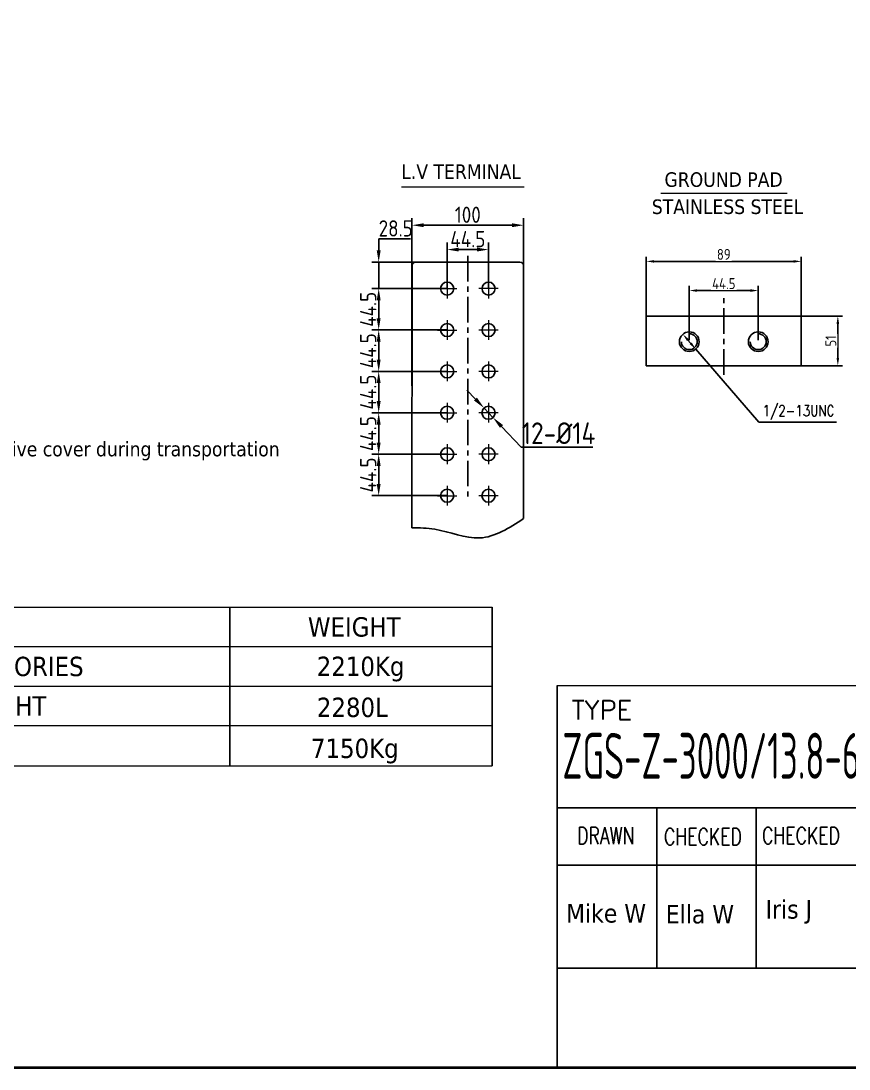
# Model space of a CAD drawing. Header units: millimetres. Extents: x 97339 to 122350, y -311274 to -152040.
# Drawn here: x 113657 to 116327, y -159099 to -155719 of the extents above; entities that cross this region are included whole.
import ezdxf

# ---------------------------------------------------------------- set-up
doc = ezdxf.new("R2010")
doc.units = ezdxf.units.MM
doc.header["$LTSCALE"] = 13
doc.linetypes.add('CENTERX2', pattern=[101.6, 63.5, -12.7, 12.7, -12.7])
doc.linetypes.add('点画线', pattern=[18, 12, -2, 2, -2])
doc.layers.add('1', color=4, linetype='Continuous')
doc.layers.add('2', color=3, linetype='Continuous')
doc.layers.add('中心线层', color=1, linetype='点画线', lineweight=18, true_color=0xff0000)
doc.layers.add('标注、文本', color=3, linetype='Continuous', lineweight=25)
doc.layers.add('铁心', color=3, linetype='Continuous', lineweight=0)
doc.styles.add('ROMANS', font='romans.shx', dxfattribs={"bigfont": 'whgtxt.shx'})
doc.styles.get("Standard").update_dxf_attribs({"font": 'gbenor.shx', "bigfont": 'gbcbig.shx'})
doc.styles.add('Tahoma$001', font='tahoma.ttf', dxfattribs={"height": 2.159784})
doc.styles.add('Tahoma_txtstyle_11000.00_0_011000.0000', font='tahoma.ttf', dxfattribs={"height": 11000})
doc.styles.add('Tahoma_txtstyle_30.51_0_0', font='tahoma.ttf')
doc.dimstyles.new('1-15', dxfattribs={"dimscale": 20, "dimtxt": 3.5, "dimasz": 2, "dimexe": 1.5, "dimexo": 0.5, "dimgap": 0.5, "dimtad": 1, "dimtoh": 1, "dimdec": 1, "dimdsep": 46, "dimtxsty": 'Standard', "dimcen": 2.5, "dimclrd": 3, "dimclre": 3, "dimclrt": 3, "dimadec": 0, "dimazin": 2, "dimtfac": 1, "dimtdec": 1, "dimtmove": 0, "dimatfit": 2, "dimfxl": 1, "dimarcsym": 0})
doc.dimstyles.new('丁晓菲', dxfattribs={"dimscale": 10, "dimtxt": 3.5, "dimasz": 2.5, "dimexe": 1.5, "dimexo": 0, "dimgap": 0.5, "dimtad": 1, "dimtoh": 1, "dimtxsty": 'Standard', "dimcen": 2.5, "dimclrd": 3, "dimclre": 3, "dimclrt": 2, "dimadec": 0, "dimazin": 0, "dimtfac": 1, "dimtmove": 0, "dimatfit": 2, "dimfxl": 1.5, "dimarcsym": 0})
doc.dimstyles.new('郁文书', dxfattribs={"dimscale": 15, "dimtxt": 3.5, "dimasz": 2.5, "dimexe": 1.5, "dimexo": 0, "dimgap": 0.5, "dimtad": 1, "dimtoh": 1, "dimtxsty": 'Standard', "dimcen": 2.5, "dimclrd": 3, "dimclre": 3, "dimclrt": 2, "dimadec": 0, "dimazin": 0, "dimtfac": 1, "dimtmove": 0, "dimatfit": 2, "dimfxl": 1, "dimarcsym": 0})

# ---------------------------------------------------------------- blocks, each defined once
blk = doc.blocks.new('*D547')
at = {"layer": '1', "color": 3, "lineweight": -2, "transparency": 16777216}
for p, q in [((114917.8, -156895.9), (114917.8, -156355)), ((115277.8, -156868.5), (115277.8, -156355)), ((114955.3, -156377.5), (115240.3, -156377.5))]:
    blk.add_line(p, q, dxfattribs=at)
at = {"layer": '1', "color": 3, "transparency": 16777216}
for points in [[(114955.3, -156371.3), (114955.3, -156383.8), (114917.8, -156377.5)], [(115240.3, -156371.3), (115240.3, -156383.8), (115277.8, -156377.5)]]:
    blk.add_solid(points, dxfattribs=at)
at = {"layer": 'Defpoints', "color": 0, "transparency": 16777216}
for p in [(115277.8, -156377.5), (114917.8, -156895.9), (115277.8, -156868.5)]:
    blk.add_point(p, dxfattribs=at)
at = {"layer": '1', "color": 2, "transparency": 16777216, "insert": (115097.8, -156343.8), "char_height": 52.5, "attachment_point": 5}
blk.add_mtext('100', dxfattribs=at)
blk = doc.blocks.new('*D548')
at = {"layer": '1', "color": 3, "lineweight": -2, "transparency": 16777216}
for p, q in [((114810.4, -156459), (114810.4, -156421.5)), ((114810.4, -156421.5), (114912.7, -156421.5)), ((115097.9, -156496.5), (114787.9, -156496.5)), ((114810.4, -156582), (114810.4, -156496.5)), ((115031.2, -156582), (114787.9, -156582)), ((114810.4, -156619.5), (114810.4, -156657))]:
    blk.add_line(p, q, dxfattribs=at)
at = {"layer": '1', "color": 3, "transparency": 16777216}
for points in [[(114804.1, -156459), (114816.6, -156459), (114810.4, -156496.5)], [(114804.1, -156619.5), (114816.6, -156619.5), (114810.4, -156582)]]:
    blk.add_solid(points, dxfattribs=at)
at = {"layer": 'Defpoints', "color": 0, "transparency": 16777216}
for p in [(114810.4, -156496.5), (115097.9, -156496.5), (115031.2, -156582)]:
    blk.add_point(p, dxfattribs=at)
at = {"layer": '1', "color": 2, "transparency": 16777216, "insert": (114865.3, -156387.8), "char_height": 52.5, "attachment_point": 5}
blk.add_mtext('28.5', dxfattribs=at)
blk = doc.blocks.new('*D549')
at = {"layer": '1', "color": 3, "lineweight": -2, "transparency": 16777216}
for p, q in [((115031.2, -156582), (115031.2, -156433.6)), ((115068.7, -156456.1), (115127.2, -156456.1)), ((115164.7, -156582.1), (115164.7, -156433.6))]:
    blk.add_line(p, q, dxfattribs=at)
at = {"layer": '1', "color": 3, "transparency": 16777216}
for points in [[(115068.7, -156449.8), (115068.7, -156462.3), (115031.2, -156456.1)], [(115127.2, -156449.8), (115127.2, -156462.3), (115164.7, -156456.1)]]:
    blk.add_solid(points, dxfattribs=at)
at = {"layer": 'Defpoints', "color": 0, "transparency": 16777216}
for p in [(115164.7, -156456.1), (115031.2, -156582), (115164.7, -156582.1)]:
    blk.add_point(p, dxfattribs=at)
at = {"layer": '1', "color": 2, "transparency": 16777216, "insert": (115097.9, -156422.3), "char_height": 52.5, "attachment_point": 5}
blk.add_mtext('44.5', dxfattribs=at)
blk = doc.blocks.new('*D550')
at = {"layer": '1', "color": 3, "lineweight": -2, "transparency": 16777216}
for p, q in [((115031.2, -156582), (114787.9, -156582)), ((114810.4, -156619.5), (114810.4, -156678)), ((115031.2, -156715.5), (114787.9, -156715.5))]:
    blk.add_line(p, q, dxfattribs=at)
at = {"layer": '1', "color": 3, "transparency": 16777216}
for points in [[(114804.1, -156619.5), (114816.6, -156619.5), (114810.4, -156582)], [(114804.1, -156678), (114816.6, -156678), (114810.4, -156715.5)]]:
    blk.add_solid(points, dxfattribs=at)
at = {"layer": 'Defpoints', "color": 0, "transparency": 16777216}
for p in [(115031.2, -156582), (114810.4, -156715.5), (115031.2, -156715.5)]:
    blk.add_point(p, dxfattribs=at)
at = {"layer": '1', "color": 2, "transparency": 16777216, "insert": (114776.6, -156648.8), "char_height": 52.5, "attachment_point": 5, "rotation": 90}
blk.add_mtext('44.5', dxfattribs=at)
blk = doc.blocks.new('*D551')
at = {"layer": '1', "color": 3, "lineweight": -2, "transparency": 16777216}
for p, q in [((115031.2, -156715.5), (114787.9, -156715.5)), ((114810.4, -156753), (114810.4, -156811.5)), ((115031.2, -156849), (114787.9, -156849))]:
    blk.add_line(p, q, dxfattribs=at)
at = {"layer": '1', "color": 3, "transparency": 16777216}
for points in [[(114804.1, -156753), (114816.6, -156753), (114810.4, -156715.5)], [(114804.1, -156811.5), (114816.6, -156811.5), (114810.4, -156849)]]:
    blk.add_solid(points, dxfattribs=at)
at = {"layer": 'Defpoints', "color": 0, "transparency": 16777216}
for p in [(115031.2, -156715.5), (114810.4, -156849), (115031.2, -156849)]:
    blk.add_point(p, dxfattribs=at)
at = {"layer": '1', "color": 2, "transparency": 16777216, "insert": (114776.6, -156782.3), "char_height": 52.5, "attachment_point": 5, "rotation": 90}
blk.add_mtext('44.5', dxfattribs=at)
blk = doc.blocks.new('*D552')
at = {"layer": '1', "color": 3, "lineweight": -2, "transparency": 16777216}
for p, q in [((115031.2, -156849), (114787.9, -156849)), ((114810.4, -156886.5), (114810.4, -156945)), ((115031.2, -156982.5), (114787.9, -156982.5))]:
    blk.add_line(p, q, dxfattribs=at)
at = {"layer": '1', "color": 3, "transparency": 16777216}
for points in [[(114804.1, -156886.5), (114816.6, -156886.5), (114810.4, -156849)], [(114804.1, -156945), (114816.6, -156945), (114810.4, -156982.5)]]:
    blk.add_solid(points, dxfattribs=at)
at = {"layer": 'Defpoints', "color": 0, "transparency": 16777216}
for p in [(115031.2, -156849), (114810.4, -156982.5), (115031.2, -156982.5)]:
    blk.add_point(p, dxfattribs=at)
at = {"layer": '1', "color": 2, "transparency": 16777216, "insert": (114776.6, -156915.8), "char_height": 52.5, "attachment_point": 5, "rotation": 90}
blk.add_mtext('44.5', dxfattribs=at)
blk = doc.blocks.new('*D553')
at = {"layer": 'Defpoints', "color": 0, "transparency": 16777216}
for p in [(116173.3, -156670.7), (116173.3, -156830.7), (116291.1, -156830.7)]:
    blk.add_point(p, dxfattribs=at)
at = {"layer": '标注、文本', "color": 3, "lineweight": -2, "transparency": 16777216}
for p, q in [((116173.3, -156670.7), (116306.1, -156670.7)), ((116291.1, -156695.7), (116291.1, -156805.7)), ((116173.3, -156830.7), (116306.1, -156830.7))]:
    blk.add_line(p, q, dxfattribs=at)
at = {"layer": '标注、文本', "color": 3, "transparency": 16777216}
for points in [[(116287, -156695.7), (116295.3, -156695.7), (116291.1, -156670.7)], [(116287, -156805.7), (116295.3, -156805.7), (116291.1, -156830.7)]]:
    blk.add_solid(points, dxfattribs=at)
at = {"layer": '标注、文本', "color": 2, "transparency": 16777216, "insert": (116268.6, -156750.7), "char_height": 35, "attachment_point": 5, "rotation": 90, "bg_fill": 3, "box_fill_scale": 1.1, "bg_fill_color": 256, "bg_fill_true_color": 13158600, "bg_fill_transparency": 0}
blk.add_mtext('51', dxfattribs=at)
blk = doc.blocks.new('*D570')
at = {"layer": 'Defpoints', "color": 0, "transparency": 16777216}
for p in [(115791.4, -156729.2), (115832.9, -156777.3)]:
    blk.add_point(p, dxfattribs=at)
at = {"layer": '标注、文本', "color": 3, "lineweight": -2, "transparency": 16777216}
for p, q in [((115807.7, -156748.1), (115816.5, -156758.3)), ((115832.9, -156777.3), (116036.7, -157013.2)), ((116036.7, -157013.2), (116287.1, -157013.2))]:
    blk.add_line(p, q, dxfattribs=at)
at = {"layer": '标注、文本', "color": 3, "transparency": 16777216}
for points in [[(115810.9, -156745.4), (115804.6, -156750.8), (115791.4, -156729.2)], [(115819.7, -156755.6), (115813.4, -156761.1), (115832.9, -156777.3)]]:
    blk.add_solid(points, dxfattribs=at)
at = {"layer": '标注、文本', "color": 2, "transparency": 16777216, "insert": (116164.4, -156981.6), "char_height": 35, "attachment_point": 5, "bg_fill": 3, "box_fill_scale": 1.1, "bg_fill_color": 256, "bg_fill_true_color": 13158600, "bg_fill_transparency": 0}
blk.add_mtext('{\\Fromans,gbcbig|c134;\\W0.8;1/2-13UNC}', dxfattribs=at)
blk = doc.blocks.new('*D554')
at = {"layer": 'Defpoints', "color": 0, "transparency": 16777216}
for p in [(116034.4, -156588.3), (115812.1, -156748.2), (116034.4, -156748.2)]:
    blk.add_point(p, dxfattribs=at)
at = {"layer": '标注、文本', "color": 3, "lineweight": -2, "transparency": 16777216}
for p, q in [((115812.1, -156748.2), (115812.1, -156573.3)), ((115837.1, -156588.3), (116009.4, -156588.3)), ((116034.4, -156748.2), (116034.4, -156573.3))]:
    blk.add_line(p, q, dxfattribs=at)
at = {"layer": '标注、文本', "color": 3, "transparency": 16777216}
for points in [[(115837.1, -156584.1), (115837.1, -156592.5), (115812.1, -156588.3)], [(116009.4, -156584.1), (116009.4, -156592.5), (116034.4, -156588.3)]]:
    blk.add_solid(points, dxfattribs=at)
at = {"layer": '标注、文本', "color": 2, "transparency": 16777216, "insert": (115923.3, -156565.8), "char_height": 35, "attachment_point": 5, "bg_fill": 3, "box_fill_scale": 1.1, "bg_fill_color": 256, "bg_fill_true_color": 13158600, "bg_fill_transparency": 0}
blk.add_mtext('44.5', dxfattribs=at)
blk = doc.blocks.new('*D555')
at = {"layer": 'Defpoints', "color": 0, "transparency": 16777216}
for p in [(116173.3, -156494.2), (115673.3, -156670.7), (116173.3, -156670.7)]:
    blk.add_point(p, dxfattribs=at)
at = {"layer": '标注、文本', "color": 3, "lineweight": -2, "transparency": 16777216}
for p, q in [((115673.3, -156670.7), (115673.3, -156479.2)), ((115698.3, -156494.2), (116148.3, -156494.2)), ((116173.3, -156670.7), (116173.3, -156479.2))]:
    blk.add_line(p, q, dxfattribs=at)
at = {"layer": '标注、文本', "color": 3, "transparency": 16777216}
for points in [[(115698.3, -156490.1), (115698.3, -156498.4), (115673.3, -156494.2)], [(116148.3, -156490.1), (116148.3, -156498.4), (116173.3, -156494.2)]]:
    blk.add_solid(points, dxfattribs=at)
at = {"layer": '标注、文本', "color": 2, "transparency": 16777216, "insert": (115923.3, -156471.7), "char_height": 35, "attachment_point": 5, "bg_fill": 3, "box_fill_scale": 1.1, "bg_fill_color": 256, "bg_fill_true_color": 13158600, "bg_fill_transparency": 0}
blk.add_mtext('89', dxfattribs=at)
blk = doc.blocks.new('*D571')
at = {"layer": 'Defpoints', "color": 0, "transparency": 16777216}
for p in [(115150.1, -156967.3), (115179, -156997.8)]:
    blk.add_point(p, dxfattribs=at)
at = {"layer": '标注、文本', "color": 3, "lineweight": -2, "transparency": 16777216}
for p, q in [((115122.6, -156938.3), (115095.1, -156909.3)), ((115150.1, -156967.3), (115179, -156997.8)), ((115206.5, -157026.8), (115269.7, -157093.5)), ((115269.7, -157093.5), (115501.4, -157093.5))]:
    blk.add_line(p, q, dxfattribs=at)
at = {"layer": '标注、文本', "color": 3, "transparency": 16777216}
for points in [[(115127.4, -156933.7), (115117.8, -156942.9), (115150.1, -156967.3)], [(115211.4, -157022.2), (115201.7, -157031.4), (115179, -156997.8)]]:
    blk.add_solid(points, dxfattribs=at)
at = {"layer": '标注、文本', "color": 3, "transparency": 16777216, "insert": (115390.6, -157048.5), "char_height": 70, "attachment_point": 5}
blk.add_mtext('12-%%C14', dxfattribs=at)
blk = doc.blocks.new('*D558')
at = {"layer": '1', "color": 3, "lineweight": -2, "transparency": 16777216}
for p, q in [((115031.2, -157116.4), (114787.9, -157116.4)), ((114810.4, -157153.9), (114810.4, -157212.4)), ((115031.2, -157249.9), (114787.9, -157249.9))]:
    blk.add_line(p, q, dxfattribs=at)
at = {"layer": '1', "color": 3, "transparency": 16777216}
for points in [[(114804.1, -157153.9), (114816.6, -157153.9), (114810.4, -157116.4)], [(114804.1, -157212.4), (114816.6, -157212.4), (114810.4, -157249.9)]]:
    blk.add_solid(points, dxfattribs=at)
at = {"layer": 'Defpoints', "color": 0, "transparency": 16777216}
for p in [(115031.2, -157116.4), (114810.4, -157249.9), (115031.2, -157249.9)]:
    blk.add_point(p, dxfattribs=at)
at = {"layer": '1', "color": 2, "transparency": 16777216, "insert": (114776.6, -157183.2), "char_height": 52.5, "attachment_point": 5, "rotation": 90}
blk.add_mtext('44.5', dxfattribs=at)
blk = doc.blocks.new('*D556')
at = {"layer": '1', "color": 3, "lineweight": -2, "transparency": 16777216}
for p, q in [((115031.2, -156982.9), (114787.9, -156982.9)), ((114810.4, -157020.4), (114810.4, -157078.9)), ((115031.2, -157116.4), (114787.9, -157116.4))]:
    blk.add_line(p, q, dxfattribs=at)
at = {"layer": '1', "color": 3, "transparency": 16777216}
for points in [[(114804.1, -157020.4), (114816.6, -157020.4), (114810.4, -156982.9)], [(114804.1, -157078.9), (114816.6, -157078.9), (114810.4, -157116.4)]]:
    blk.add_solid(points, dxfattribs=at)
at = {"layer": 'Defpoints', "color": 0, "transparency": 16777216}
for p in [(115031.2, -156982.9), (114810.4, -157116.4), (115031.2, -157116.4)]:
    blk.add_point(p, dxfattribs=at)
at = {"layer": '1', "color": 2, "transparency": 16777216, "insert": (114776.6, -157049.7), "char_height": 52.5, "attachment_point": 5, "rotation": 90}
blk.add_mtext('44.5', dxfattribs=at)

msp = doc.modelspace()

# ---------------------------------------------------------------- linework, layer by layer
at = {"layer": '1', "color": 1, "linetype": 'CENTERX2', "lineweight": -3, "ltscale": 0.1}
for p, q in [((115097.932, -156476.62), (115097.788, -157266.029)), ((115923.262, -156860.054), (115923.262, -156611.289))]:
    msp.add_line(p, q, dxfattribs=at)
at = {"layer": '1'}
for p, q in [((114917.762, -157353.589), (114917.803, -156508.535)), ((114929.803, -156496.535), (115265.803, -156496.535)), ((115277.803, -156508.535), (115277.753, -157323.993)), ((115673.262, -156830.724), (115673.262, -156670.724)), ((115673.262, -156670.724), (116173.262, -156670.724)), ((116173.262, -156670.724), (116173.262, -156830.724)), ((116173.262, -156830.724), (115673.262, -156830.724))]:
    msp.add_line(p, q, dxfattribs=at)
at = {"layer": '1', "const_width": 8.634}
msp.add_lwpolyline([(109614.174, -159095.104), (119086.494, -159095.104), (119086.494, -152286.874), (109614.174, -152286.874), (109614.174, -159095.104)], dxfattribs=at)
at = {"layer": '1'}
for centre, radius in [((115031.179, -156582.035), 21), ((115164.652, -156582.056), 21), ((115031.179, -156715.535), 21), ((115164.611, -156715.556), 21), ((115812.137, -156753.224), 31.75), ((116034.387, -156753.224), 31.75), ((115031.179, -156849.035), 21), ((115164.569, -156849.056), 21), ((115031.179, -156982.535), 21), ((115031.179, -156982.535), 21), ((115164.527, -156982.556), 21), ((115164.569, -156982.556), 21), ((115031.179, -157116.437), 21), ((115164.569, -157116.458), 21), ((115031.179, -157249.937), 21), ((115031.179, -157249.937), 21), ((115164.527, -157249.958), 21), ((115164.569, -157249.958), 21)]:
    msp.add_circle(centre, radius, dxfattribs=at)
for centre, start, end in [((114929.803, -156508.535), 90, 180), ((115265.803, -156508.535), 0, 90)]:
    msp.add_arc(centre, 12, start, end, dxfattribs=at)
at = {"layer": '2'}
for p, q in [((115386.369, -157861.729), (115386.369, -159095.104)), ((115386.369, -158256.409), (119086.494, -158256.409)), ((115707.047, -158256.409), (115707.047, -158773.63)), ((116027.724, -158256.409), (116027.724, -158773.63)), ((115386.369, -158441.415), (116989.757, -158441.415)), ((115386.369, -158773.63), (116989.757, -158773.63)), ((115386.369, -159094.308), (115386.369, -158773.63))]:
    msp.add_line(p, q, dxfattribs=at)
at = {"layer": '中心线层'}
for p, q in [((115031.179, -156549.798), (115031.179, -156613.47)), ((115164.662, -156549.819), (115164.643, -156613.491)), ((115000.18, -156582.035), (115062.178, -156582.035)), ((115195.652, -156582.066), (115133.653, -156582.047)), ((115031.179, -156683.298), (115031.179, -156746.97)), ((115164.621, -156683.319), (115164.601, -156746.991)), ((115000.18, -156715.535), (115062.178, -156715.535)), ((115195.61, -156715.566), (115133.611, -156715.547)), ((115031.179, -156816.798), (115031.179, -156880.47)), ((115164.579, -156816.819), (115164.559, -156880.491)), ((115000.18, -156849.035), (115062.178, -156849.035)), ((115195.568, -156849.066), (115133.57, -156849.047)), ((115031.179, -156950.298), (115031.179, -157013.97)), ((115031.179, -156950.298), (115031.179, -157013.97)), ((115164.537, -156950.319), (115164.517, -157013.991)), ((115164.579, -156950.319), (115164.559, -157013.991)), ((115000.18, -156982.535), (115062.178, -156982.535)), ((115000.18, -156982.535), (115062.178, -156982.535)), ((115195.526, -156982.566), (115133.528, -156982.547)), ((115195.568, -156982.566), (115133.57, -156982.547)), ((115031.179, -157084.199), (115031.179, -157147.871)), ((115164.579, -157084.22), (115164.559, -157147.892)), ((115000.18, -157116.437), (115062.178, -157116.437)), ((115195.568, -157116.467), (115133.57, -157116.448)), ((115031.179, -157217.699), (115031.179, -157281.371)), ((115031.179, -157217.699), (115031.179, -157281.371)), ((115164.537, -157217.72), (115164.517, -157281.392)), ((115164.579, -157217.72), (115164.559, -157281.392)), ((115000.18, -157249.937), (115062.178, -157249.937)), ((115000.18, -157249.937), (115062.178, -157249.937)), ((115195.526, -157249.967), (115133.528, -157249.948)), ((115195.568, -157249.967), (115133.57, -157249.948))]:
    msp.add_line(p, q, dxfattribs=at)
at = {"layer": '标注、文本'}
msp.add_line((115175.993, -158121.179), (115175.993, -157609.588), dxfattribs=at)
msp.add_open_spline([(114917.762, -157353.589), (114942.248, -157353.942), (115015.859, -157355.003), (115140.935, -157412.305), (115231.455, -157353.877), (115277.762, -157323.988)], degree=3, knots=[0, 0, 0, 0, 73.60943979, 221.28127785, 375.94621417, 375.94621417, 375.94621417, 375.94621417], dxfattribs=at)
at = {"layer": '铁心'}
for p, q in [((115279.266, -156254.25), (114883.435, -156254.25)), ((115720.489, -156274.145), (116128.108, -156274.145)), ((113002.094, -157609.588), (115175.993, -157609.588)), ((114330.412, -157609.588), (114330.412, -157779.695)), ((114330.412, -157779.695), (114330.412, -157609.588)), ((113002.094, -157736.56), (115175.993, -157736.56)), ((114330.412, -157976.157), (114330.412, -157779.695)), ((114330.412, -157779.695), (114330.412, -157976.157)), ((113002.094, -157864.061), (115175.993, -157864.061)), ((115386.369, -157861.729), (119086.494, -157861.729)), ((114330.412, -158121.179), (114330.412, -157976.157)), ((114330.412, -157976.157), (114330.412, -158121.179)), ((113002.094, -157991.562), (115175.993, -157991.562)), ((113002.094, -158121.179), (115175.993, -158121.179))]:
    msp.add_line(p, q, dxfattribs=at)

# ---------------------------------------------------------------- texts
at = {"layer": '1', "color": 4, "true_color": 0x00ffff, "width": 0.65}
msp.add_text('ZGS-Z-3000/13.8-6.9/0.6', height=148.005, dxfattribs=at).set_placement((115402.735, -158163.146))
at = {"layer": '2', "style": 'ROMANS'}
msp.add_text('TYPE', height=61.6688, dxfattribs=at).set_placement((115432.536, -157972.016))
at = {"layer": '2', "style": 'ROMANS', "width": 0.75}
for s, p in [('DRAWN', (115450.642, -158373.621)), ('CHECKED', (116046.936, -158373.621)), ('CHECKED', (115730.637, -158377.06))]:
    msp.add_text(s, height=54.2685, dxfattribs=at).set_placement(p)
at = {"layer": '标注、文本', "color": 4, "ltscale": 35.999316, "true_color": 0x00ffff, "char_height": 60, "attachment_point": 7, "style": 'Tahoma_txtstyle_11000.00_0_011000.0000'}
for s, insert in [('Iris J', (116058.043, -158630.749)), ('Mike W', (115414.761, -158628.088)), ('Ella W', (115736.451, -158630.989))]:
    msp.add_mtext(s, dxfattribs=dict(at, insert=insert))
at = {"layer": '铁心'}
for s, height, style, p in [('L.V TERMINAL', 46.95689, 'Tahoma$001', (114883.294, -156228.157)), ('GROUND PAD  ', 46.95689, 'Tahoma$001', (115732.064, -156253.792)), ('STAINLESS STEEL ', 46.95689, 'Tahoma$001', (115691.279, -156341.315)), ('Remove the protective cover during transportation', 46.95689, 'Tahoma$001', (113074.001, -157122.989)), ('TANK & ACCESSORIES', 62.51702, 'Tahoma_txtstyle_30.51_0_0', (113037.133, -157831.983)), ('2210Kg', 62.517, 'Tahoma_txtstyle_30.51_0_0', (114610.541, -157831.648)), ('TOTAL OIL WEIGHT', 62.51702, 'Tahoma_txtstyle_30.51_0_0', (113032.262, -157959.292)), ('2280L', 62.517, 'Tahoma_txtstyle_30.51_0_0', (114610.943, -157963.936)), ('7150Kg', 62.517, 'Tahoma_txtstyle_30.51_0_0', (114591.84, -158096.191))]:
    msp.add_text(s, height=height, dxfattribs=dict(at, style=style)).set_placement(p)
at = {"layer": '铁心', "insert": (114582.13, -157642.041), "char_height": 62.517, "width": 740.25289, "attachment_point": 1, "style": 'Tahoma_txtstyle_30.51_0_0'}
msp.add_mtext('WEIGHT', dxfattribs=at)

# ---------------------------------------------------------------- dimensions: what is measured, and where the dimension line sits
at = {"layer": '1'}
for base, p1, p2, text, picture, middle in [((115277.803, -156377.54), (114917.803, -156895.858), (115277.803, -156868.535), '100', '*D547', (115097.803, -156377.54)), ((115164.652, -156456.05), (115031.179, -156582.035), (115164.652, -156582.056), '44.5', '*D549', (115097.916, -156456.05))]:
    dim = msp.add_linear_dim(base=base, p1=p1, p2=p2, text=text, dimstyle='郁文书', override={"dimarcsym": 1}, dxfattribs=at)
    dim.commit()
    dim.dimension.update_dxf_attribs({"geometry": picture, "text_midpoint": middle, "dimtype": 160})
for base, p1, p2, angle, text, picture, middle in [((114810.352, -156496.535), (115031.179, -156582.035), (115097.929, -156496.535), 90, '28.5', '*D548', (114865.251, -156421.535)), ((114810.352, -156715.535), (115031.179, -156582.035), (115031.179, -156715.535), 270, '44.5', '*D550', (114810.352, -156648.785)), ((114810.352, -156849.035), (115031.179, -156715.535), (115031.179, -156849.035), 270, '44.5', '*D551', (114810.352, -156782.285)), ((114810.352, -156982.535), (115031.179, -156849.035), (115031.179, -156982.535), 270, '44.5', '*D552', (114810.352, -156915.785)), ((114810.352, -157116.437), (115031.179, -156982.937), (115031.179, -157116.437), 270, '44.5', '*D556', (114810.352, -157049.687)), ((114810.352, -157249.937), (115031.179, -157116.437), (115031.179, -157249.937), 270, '44.5', '*D558', (114810.352, -157183.187))]:
    dim = msp.add_linear_dim(base=base, p1=p1, p2=p2, angle=angle, text=text, dimstyle='郁文书', override={"dimarcsym": 1}, dxfattribs=at)
    dim.commit()
    dim.dimension.update_dxf_attribs({"geometry": picture, "text_midpoint": middle, "dimtype": 160})
at = {"layer": '标注、文本'}
dim = msp.add_diameter_dim_2p(p1=(115150.118, -156967.319), p2=(115179.019, -156997.794), text='12-%%C14', dimstyle='1-15', dxfattribs=at)
dim.commit()
dim.dimension.update_dxf_attribs({"geometry": '*D571', "text_midpoint": (115390.577, -157093.46), "dimtype": 163})

# ---------------------------------------------------------------- next in the draw order: dimensions: what is measured, and where the dimension line sits
dim = msp.add_linear_dim(base=(116291.128, -156830.724), p1=(116173.262, -156670.724), p2=(116173.262, -156830.724), angle=90, text='51', dimstyle='丁晓菲', override={"dimtfill": 1, "dimarcsym": 1}, dxfattribs=at)
dim.commit()
dim.dimension.update_dxf_attribs({"geometry": '*D553', "text_midpoint": (116268.628, -156750.724)})

# ---------------------------------------------------------------- next in the draw order: dimensions: what is measured, and where the dimension line sits
dim = msp.add_diameter_dim_2p(p1=(115791.381, -156729.197), p2=(115832.892, -156777.25), text='{\\Fromans,gbcbig|c134;\\W0.8;1/2-13UNC}', dimstyle='丁晓菲', override={"dimtfill": 1, "dimarcsym": 1}, dxfattribs=at)
dim.commit()
dim.dimension.update_dxf_attribs({"geometry": '*D570', "text_midpoint": (116164.413, -157013.231), "dimtype": 163})

# ---------------------------------------------------------------- next in the draw order: linework, layer by layer
for centre in [(115812.137, -156753.224), (116034.387, -156753.224)]:
    msp.add_arc(centre, 25.69, 180, 90, dxfattribs=at)

# ---------------------------------------------------------------- next in the draw order: dimensions: what is measured, and where the dimension line sits
dim = msp.add_linear_dim(base=(116034.387, -156588.29), p1=(115812.137, -156748.224), p2=(116034.387, -156748.224), text='44.5', dimstyle='丁晓菲', override={"dimtfill": 1, "dimarcsym": 1}, dxfattribs=at)
dim.commit()
dim.dimension.update_dxf_attribs({"geometry": '*D554', "text_midpoint": (115923.262, -156565.79)})

# ---------------------------------------------------------------- next in the draw order: dimensions: what is measured, and where the dimension line sits
dim = msp.add_linear_dim(base=(116173.262, -156494.219), p1=(115673.262, -156670.724), p2=(116173.262, -156670.724), text='89', dimstyle='丁晓菲', override={"dimtfill": 1, "dimarcsym": 1}, dxfattribs=at)
dim.commit()
dim.dimension.update_dxf_attribs({"geometry": '*D555', "text_midpoint": (115923.262, -156471.719)})

doc.saveas('drawing.dxf')
